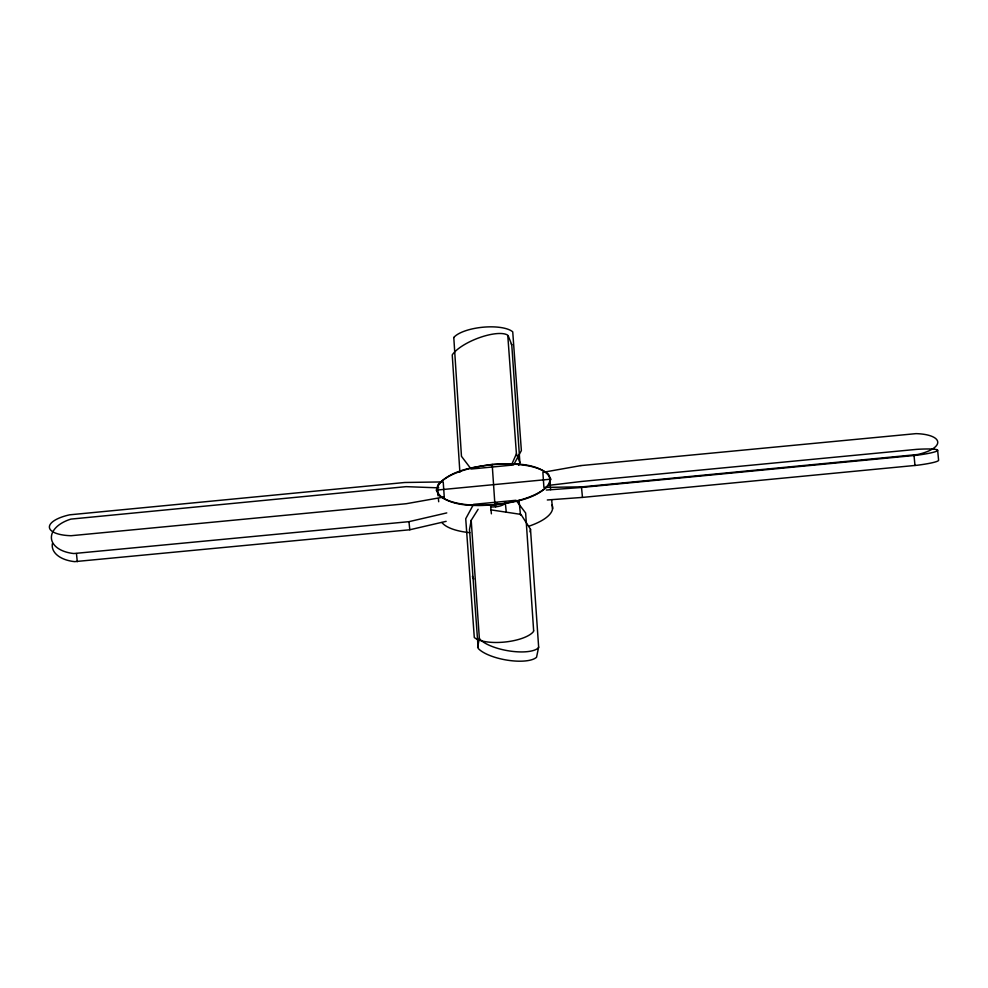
<?xml version="1.0" encoding="UTF-8"?>
<svg xmlns="http://www.w3.org/2000/svg" width="988" height="988" viewBox="0 0 988 988"><rect width="100%" height="100%" fill="white"/><g stroke="black" fill="none" stroke-linecap="round" stroke-linejoin="round"><path stroke-width="1.48" d="M478.118 509.289L471.202 520.306L469.51 529.58L478.192 648.424A31.344 10.782 10.3 0 0 507.881 660.256A31.344 10.782 10.3 0 0 536.558 657.23L538.645 647.103L530.507 529.259L520.948 514.402L490.913 509.87M477.649 647.424L479.341 638.149L471.202 520.306M530.025 531.902L530.507 529.259M436.387 490.134L437.98 484.7C451.578 469.843 473.289 467.201 492.185 464.397C510.981 463.631 532.705 461.902 548.439 474.117L550.736 479.18L549.143 484.614C535.545 499.471 513.834 502.114 494.939 504.93C476.154 505.683 454.418 507.424 438.697 495.198L436.387 490.134L550.736 479.18M511.562 464.792L516.415 453.813L507.758 335.204A31.344 10.621 -21.7 0 0 479.489 337.637A31.344 10.621 -21.7 0 0 452.245 354.927L459.889 472.338M518.688 465.336L519.898 462.594L511.759 344.738L508.277 335.969M538.645 647.103L538.238 647.967A31.344 10.782 10.3 0 1 509.573 650.993A31.344 10.782 10.3 0 1 479.872 639.162L479.341 638.149M438.796 487.862L406.093 486.652L70.975 519.095A31.344 18.29 -5.9 0 0 51.425 538.337A31.344 18.29 -5.9 0 0 73.791 553.539L408.958 521.664L446.774 512.908M52.401 543.585A31.344 18.29 -5.9 0 0 74.631 561.641L409.798 529.766L446.156 521.343M519.021 500.336L505.164 503.287L490.505 504.967A56.526 19.982 -5.7 0 1 441.797 481.292A56.526 19.982 -5.7 0 1 532.026 466.657A56.526 19.982 -5.7 0 1 519.021 500.336L520.491 515.081M549.427 485.281L581.549 481.465L916.691 449.355A31.344 3.112 -5.5 0 1 937.637 450.293L938.6 460.235A31.344 3.112 -5.5 0 1 917.63 465.2L582.475 497.409L547.315 499.977M546.352 490.048L581.512 487.467L916.666 455.258A31.344 3.112 -5.5 0 0 937.637 450.293M511.241 343.972L511.759 344.738M516.415 453.813L519.898 462.594M408.958 521.664L409.798 529.766M76.459 553.564L77.286 561.678M549.76 480.847L550.649 489.69M551.675 500.014L552.551 508.857M506.251 512.154L505.276 502.349L505.029 503.287A9.892 3.495 -5.7 0 1 495.778 506.807L493.21 506.943A9.892 3.495 -5.7 0 1 490.801 506.844M490.505 504.967L491.394 513.809M437.363 488.467L438.104 495.84M438.4 498.792L438.697 501.743M914.024 455.567L914.987 465.496M581.512 487.467L582.475 497.409M495.68 506.819L495.494 503.991A1.877 0.667 -5.7 0 0 497.248 503.324M492.185 464.397L494.939 504.93M552.07 504.967A56.526 19.982 -5.7 0 1 528.827 526.234M469.831 532.68A56.526 19.982 -5.7 0 1 441.969 522.566M473.771 578.98A30.097 10.633 -5.7 0 1 472.474 576.35M453.788 337.488L461.47 456.32L471.115 469.028L513.587 464.965L521.368 450.577L512.735 331.832A31.344 11.078 -5.7 0 0 482.749 327.238A31.344 11.078 -5.7 0 0 453.788 337.488M533.656 630.863L533.248 631.838A31.344 11.078 -5.7 0 1 504.275 642.089A31.344 11.078 -5.7 0 1 474.289 637.482L465.731 518.737L473.524 504.362L516.008 500.286L525.641 512.994L533.656 630.863M580.895 465.595L542.881 472.35L543.906 487.405L582.352 486.837L917.482 454.529A31.344 11.078 -5.7 0 0 937.736 442.068A31.344 11.078 -5.7 0 0 916.061 433.633L580.895 465.595M444.254 496.964L406.241 503.719L71.087 535.718A31.344 11.078 -5.7 0 1 49.4 527.283A31.344 11.078 -5.7 0 1 69.642 514.822L404.771 482.49L443.217 481.909L444.254 496.964"/></g></svg>
